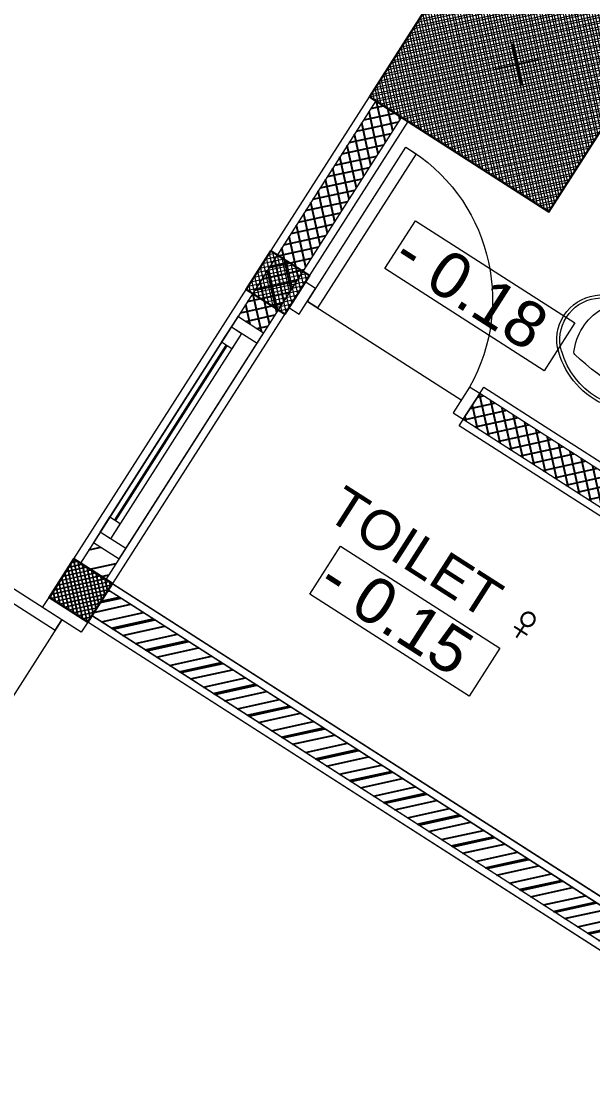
# Model space of a CAD drawing. Header units: inches. Extents: x 249 to 1192, y -18 to 440.
# Drawn here: x 938.031 to 939.909, y 99.83 to 103.306 of the extents above; entities that cross this region are included whole.
import ezdxf

# ---------------------------------------------------------------- set-up
doc = ezdxf.new("R2010")
doc.units = ezdxf.units.IN
doc.header["$MEASUREMENT"] = 0
for name, color, linetype, lineweight in [('ARSIR BETON', 8, 'Continuous', 0), ('DIMENSI', 85, 'Continuous', 20), ('DINDING', 6, 'Continuous', 0), ('DINDING2', 137, 'Continuous', 20), ('KACA', 141, 'Continuous', 30), ('KUSEN', 16, 'Continuous', 15), ('LANTAI', 135, 'Continuous', 9), ('SANITAIR', 6, 'Continuous', 9), ('TEXT (KET. RUANG)', 7, 'Continuous', 5)]:
    doc.layers.add(name, color=color, linetype=linetype, lineweight=lineweight)
for name, color, linetype in [('ARSIR DINDING', 64, 'Continuous'), ('KOLOM', 5, 'Continuous'), ('RUMPUT', 86, 'Continuous')]:
    doc.layers.add(name, color=color, linetype=linetype)
doc.styles.get("Standard").update_dxf_attribs({"font": 'arial.ttf'})
doc.dimstyles.new('UK. GDG PERTEMUAN', dxfattribs={"dimtxt": 0.5, "dimasz": 0.5, "dimexe": 0.5, "dimexo": 0.05, "dimgap": 0.1, "dimtad": 2, "dimdec": 0, "dimlfac": 100, "dimzin": 0, "dimdsep": 46, "dimtxsty": 'Standard', "dimblk": 'OBLIQUE', "dimcen": 0.09, "dimclrd": 8, "dimclre": 256, "dimclrt": 256, "dimadec": 0, "dimazin": 0, "dimtfac": 1, "dimtdec": 0, "dimtofl": 0, "dimtmove": 0, "dimatfit": 3, "dimldrblk": 'OBLIQUE', "dimfxl": 0, "dimtolj": 1, "dimtzin": 0, "dimarcsym": 0})
pattern_1 = [(57.36874968947846, (0, 0), (-0.0535506494527033, 0.244197313478704), [0.046875, -0.30667839075]), (12.36874968947846, (0, 0), (-0.05355064946683093, 0.2441973135431277), [0.04687499999999999, -0.203125]), (102.3687496894784, (0, 0), (-0.2441973135431277, -0.05355064946683093), [0.04687499999999999, -0.203125])]

# ---------------------------------------------------------------- blocks, each defined once
blk = doc.blocks.new('_Oblique')
at = {"color": 0, "linetype": 'ByBlock', "lineweight": -2}
blk.add_line((-0.5, -0.5), (0.5, 0.5), dxfattribs=at)
blk = doc.blocks.new('K2')
at = {"layer": 'ARSIR BETON'}
h = blk.add_hatch(dxfattribs=at)
h.set_pattern_fill('ANSI37', color=256, scale=0.1, style=0)
h.set_pattern_definition([(45, (-38.74362574940218, 268.0828744956948), (-0.008838834764831844, 0.008838834764831846), []), (135, (-38.74362574940218, 268.0828744956948), (-0.008838834764831846, -0.008838834764831844), [])])
h.paths.add_polyline_path([(-38.59362574940219, 268.2328744956948), (-38.74362574940218, 268.2328744956948), (-38.74362574940218, 268.0828744956948), (-38.59362574940219, 268.0828744956948)])
at = {"layer": 'KOLOM'}
blk.add_lwpolyline([(-38.74362574940218, 268.0828744956948), (-38.59362574940219, 268.0828744956948), (-38.59362574940219, 268.2328744956948), (-38.74362574940218, 268.2328744956948)], close=True, dxfattribs=at)
blk = doc.blocks.new('K1')
at = {"layer": 'ARSIR BETON'}
h = blk.add_hatch(dxfattribs=at)
h.set_pattern_fill('ANSI37', color=256, scale=0.15, style=0)
h.set_pattern_definition([(45, (258.3748891430789, 277.1207513811261), (-0.01325825214724776, 0.01325825214724777), []), (135, (258.3748891430789, 277.1207513811261), (-0.01325825214724777, -0.01325825214724776), [])])
h.paths.add_polyline_path([(259.1248891430789, 277.170751381126), (259.1248891430789, 277.870751381126), (258.4248891430789, 277.870751381126), (258.4248891430789, 277.170751381126)])
at = {"layer": 'KOLOM'}
blk.add_lwpolyline([(258.4248891430789, 277.170751381126), (259.1248891430789, 277.170751381126), (259.1248891430789, 277.870751381126), (258.4248891430789, 277.870751381126)], close=True, dxfattribs=at)
for points in [[(258.7248891430789, 277.5707513811261), (258.8248891430789, 277.4707513811261)], [(258.7248891430789, 277.4707513811261), (258.8248891430789, 277.5707513811261)]]:
    blk.add_lwpolyline(points, dxfattribs=at)
blk = doc.blocks.new('P1')
for points in [[(-56.663672384632, 234.1861298480323), (-56.663672384632, 234.9861298480323), (-56.623672384632, 234.9861298480323), (-56.623672384632, 234.1861298480323), (-56.663672384632, 234.1861298480323)], [(-55.06367238463201, 234.1861298480323), (-55.06367238463201, 234.9861298480323), (-55.10367238463201, 234.9861298480323), (-55.10367238463201, 234.1861298480323), (-55.06367238463201, 234.1861298480323)], [(-56.663672384632, 234.1861298480323), (-55.863672384632, 234.1861298480323)], [(-55.06367238463201, 234.1861298480323), (-55.863672384632, 234.1861298480323)]]:
    blk.add_lwpolyline(points)
for points in [[(-56.703672384632, 234.1111298480323), (-56.663672384632, 234.1111298480323), (-56.663672384632, 234.2611298480323), (-56.703672384632, 234.2611298480323)], [(-55.02367238463201, 234.1111298480323), (-55.06367238463201, 234.1111298480323), (-55.06367238463201, 234.2611298480323), (-55.02367238463201, 234.2611298480323)]]:
    blk.add_lwpolyline(points, close=True)
for centre, start, end in [((-56.643672384632, 234.2061298480323), 358.5311992856155, 91.468800714386), ((-55.08367238463201, 234.2061298480323), 88.53119928561435, 181.4688007143845)]:
    blk.add_arc(centre, 0.78025636812524, start, end)
blk = doc.blocks.new('0.15')
at = {"layer": 'TEXT (KET. RUANG)', "color": 1}
blk.add_lwpolyline([(650.0418477404883, 116.6726651827023), (651.2843124543541, 116.6726651827023), (651.2843124543541, 116.2996151231644), (650.0418477404883, 116.2996151231644)], close=True, dxfattribs=at)
at = {"layer": 'TEXT (KET. RUANG)'}
blk.add_text('- 0.15', height=0.3014990433612379, dxfattribs=at).set_placement((650.0536531441111, 116.3429775169608))
blk = doc.blocks.new('- 0.18')
at = {"layer": 'TEXT (KET. RUANG)', "color": 1}
blk.add_lwpolyline([(651.6445099532813, 117.5771316789191), (652.2657423102141, 117.5771316789191), (652.2657423102141, 117.3906066491502), (651.6445099532813, 117.3906066491502)], close=True, dxfattribs=at)
at = {"layer": 'TEXT (KET. RUANG)'}
blk.add_text('- 0.18', height=0.1507495216806189, dxfattribs=at).set_placement((651.6504126550926, 117.4122878460483))
blk = doc.blocks.new('K15')
at = {"layer": 'ARSIR BETON'}
h = blk.add_hatch(dxfattribs=at)
h.set_pattern_fill('ANSI37', color=256, scale=0.1, angle=179.9999724896534, style=0)
h.set_pattern_definition([(224.9999724896533, (665.1914691677501, 113.3464416458989), (0.008838830520898542, -0.008838839008763111), []), (314.9999724896534, (665.1914691677501, 113.3464416458989), (0.008838839008763111, 0.008838830520898542), [])])
h.paths.add_polyline_path([(665.3164691677503, 113.4963508750254), (665.2664691677502, 113.4963508750255), (665.2664691677502, 113.3464416458989), (665.3164691677503, 113.3464416458989)])
h.paths.add_polyline_path([(665.2664691677502, 113.4963508750255), (665.2164691677501, 113.4963508750255), (665.2164691677501, 113.3464416458989), (665.2664691677502, 113.3464416458989)])
h.paths.add_polyline_path([(665.2164691677501, 113.4964416458989), (665.1914691677501, 113.4964416458989), (665.1914691677501, 113.3464416458989), (665.2164691677501, 113.3464416458989)])
h.paths.add_polyline_path([(665.3414691677501, 113.4964416458989), (665.31646916775, 113.4964416458989), (665.31646916775, 113.4963508750254), (665.31646916775, 113.3464416458989), (665.3414691677501, 113.3464416458989)])
at = {"layer": 'KOLOM'}
blk.add_lwpolyline([(665.1914691677501, 113.3464416458989), (665.3414691677501, 113.3464416458989), (665.3414691677501, 113.4964416458989), (665.1914691677501, 113.4964416458989)], close=True, dxfattribs=at)
blk = doc.blocks.new('p toilet')
at = {"layer": 'KUSEN'}
for points in [[(611.2182166729801, 191.392159187194), (611.2182166729801, 191.992159187194), (611.1782166729802, 191.992159187194), (611.1782166729802, 191.392159187194)], [(610.6182166729802, 191.3421591871939), (610.5782166729803, 191.3421591871939), (610.5782166729803, 191.4421591871941), (610.6182166729802, 191.4421591871941)], [(611.2582166729801, 191.3421591871939), (611.2182166729801, 191.3421591871939), (611.2182166729801, 191.4421591871941), (611.2582166729801, 191.4421591871941)]]:
    blk.add_lwpolyline(points, close=True, dxfattribs=at)
blk.add_lwpolyline([(611.2182166729801, 191.392159187194), (610.6182166729802, 191.392159187194)], dxfattribs=at)
blk.add_arc((611.1982166729802, 191.4117046417394), 0.5807990008074185, 88.02661130776657, 176.9942828482264, dxfattribs=at)
blk = doc.blocks.new('BV1')
at = {"layer": 'KACA'}
blk.add_lwpolyline([(663.9864691677502, 113.1112242984351), (663.9864691677502, 112.4312242984351)], dxfattribs=at)
at = {"layer": 'KUSEN'}
for points in [[(663.9664691677502, 113.1712242984351), (664.0664691677503, 113.1712242984351), (664.0664691677503, 113.2112242984351), (663.9664691677502, 113.2112242984351)], [(663.9664691677502, 112.3312242984351), (664.0664691677503, 112.3312242984351), (664.0664691677503, 113.2112242984351), (663.9664691677502, 113.2112242984351)], [(663.9664691677502, 112.3312242984351), (664.0664691677503, 112.3312242984351), (664.0664691677503, 112.3712242984351), (663.9664691677502, 112.3712242984351)]]:
    blk.add_lwpolyline(points, close=True, dxfattribs=at)
for points in [[(663.9664691677502, 112.3712242984351), (663.9664691677502, 113.1712242984351), (664.0064691677502, 113.1712242984351), (664.0064691677502, 112.3712242984351), (663.9664691677502, 112.3712242984351)], [(663.9664691677502, 113.1112242984351), (663.9664691677502, 113.1712242984351), (664.0064691677502, 113.1712242984351), (664.0064691677502, 113.1112242984351), (663.9664691677502, 113.1112242984351)], [(663.9664691677502, 112.3712242984351), (663.9664691677502, 112.4312242984351), (664.0064691677502, 112.4312242984351), (664.0064691677502, 112.3712242984351), (663.9664691677502, 112.3712242984351)]]:
    blk.add_lwpolyline(points, dxfattribs=at)
blk = doc.blocks.new('KLO TOTO C438 ATAS')
for p, q in [((373.8521546289195, 174.6224287110317), (373.8521546289195, 108.7080904620222)), ((375.8521546289195, 167.700600807474), (375.8521546289195, 142.700600807474)), ((377.3521546289195, 169.200600807474), (392.6426137266889, 169.2006008074739)), ((396.6142805515896, 156.3778214158168), (418.2001894889002, 160.0143762791891)), ((406.8588714865363, 153.7689243698419), (406.8588714865363, 154.8969620938489)), ((401.3057025022483, 150.31206594725), (401.3057025022483, 148.59222063413)), ((404.9771583792402, 150.61863373925), (401.6122702942483, 150.61863373925)), ((404.9771583792402, 151.9723383990155), (404.9771583792402, 142.700600807474)), ((404.9771583792402, 148.28565284213), (401.6122702942483, 148.28565284213)), ((375.8521546289195, 117.7006008074739), (375.8521546289195, 142.700600807474)), ((404.9771583792402, 133.4288632159324), (404.9771583792402, 142.700600807474)), ((401.3057025022483, 135.089135667698), (401.3057025022483, 136.808980980818)), ((404.9771583792402, 137.115548772818), (401.6122702942483, 137.115548772818)), ((404.9771583792402, 134.782567875698), (401.6122702942483, 134.7825678756979)), ((396.6142793700801, 129.0233628659835), (418.2182922032816, 125.3835310548571)), ((406.8588714865363, 131.632277245106), (406.8588714865363, 130.5042395210991)), ((396.3727636695479, 125.8436641965619), (397.3977390506795, 125.8436641965619)), ((397.7043068426794, 123.380698555634), (397.7043068426795, 125.537096404562)), ((396.1219389950612, 123.0741307636339), (397.3977390506795, 123.0741307636339)), ((396.8483695674155, 123.074130763634), (396.8483695674155, 119.60317022261)), ((395.7188244019363, 119.29660243061), (396.5418017754155, 119.29660243061)), ((377.3521546289195, 116.2006008074739), (392.6426137266889, 116.200600807474))]:
    blk.add_line(p, q)
for centre in [(410.0521546289195, 150.700600807474), (410.0521546289195, 134.700600807474)]:
    blk.add_circle(centre, 0.55)
for centre, radius, start, end in [((377.3521546289195, 167.700600807474), 1.5, 90, 180), ((392.6426137266889, 166.1506008074739), 3.05, 6.733413885746294, 90), ((191.3682413014955, 142.38728852405), 205.7223168216, 0.08729999999998823, 6.733413885746092), ((423.0250052123453, 133.5524614316001), 26.8981743649314, 100.3332615222914, 126.6133899884539), ((423.0250052123453, 133.5524614316001), 26.8981743649314, 48.65161486691368, 100.3332615223145), ((423.0503257887012, 133.6158456563747), 25.8528569115138, 48.60093958351036, 134.0644382761231), ((417.333876802397, 46.03342620004823), 107.150918485842, 79.97911044104583, 100.8031261086895), ((407.1654392785363, 154.8969620938489), 0.306567792, 126.6133899884539, 180), ((431.6491694188243, 142.8771838556659), 13.2230659452192, 359.2876890321328, 49.9181965434028), ((431.6491694188243, 142.8771838556659), 14.2040828796192, 359.2876890321328, 49.9181965434028), ((399.5360076410199, 142.700600807474), 8.88385301210042, 104.9108354412916, 180), ((401.6122702942483, 150.31206594725), 0.306567792, 90, 180), ((405.2837261712402, 151.9723383990155), 0.306567792, 134.0644382761195, 180), ((435.7484253602126, 150.5766147214438), 1, 25.79835877013112, 76.67438715559531), ((419.4549169834281, 142.700600807474), 19.09723764549139, 359.9999999999998, 25.79835877024763), ((401.6122702942483, 148.59222063413), 0.306567792, 179.9999999999994, 270), ((399.5360076410199, 142.700600807474), 8.88385301210042, 180, 255.0891645587084), ((191.3682413014955, 143.013913090898), 205.7223168216, 353.2665861142539, 359.9127), ((419.4549169834281, 142.7006008074739), 19.09723764549139, 334.2016412297589, 2.035554996136651e-13), ((431.6491694188243, 142.524017759282), 13.2230659452192, 310.0818034565972, 0.7123109678672515), ((431.6491694188243, 142.524017759282), 14.2040828796192, 310.0818034565972, 0.7123109678672515), ((401.6122702942483, 136.808980980818), 0.306567792, 90, 180.0000000000004), ((417.3380717627472, 239.9822948719636), 107.7553903471279, 259.2559277601076, 279.9618356901573), ((401.6122702942483, 135.089135667698), 0.306567792, 180, 270), ((405.2837261712402, 133.4288632159324), 0.306567792, 180, 225.9355617238805), ((423.0503257887012, 151.7853559585732), 25.8528569115138, 225.9355617238768, 311.3990604164896), ((435.7484253602126, 134.8245868935041), 1, 283.3256128444047, 334.2016412298755), ((407.1654392785363, 130.5042395210991), 0.306567792, 180, 233.3866100115461), ((423.0250052123453, 151.8487401833478), 26.8981743649314, 233.3866100115461, 259.7059323357248), ((423.0250052123453, 151.8487401833478), 26.8981743649314, 259.7059323357049, 311.3483851330864), ((397.3977390506795, 125.537096404562), 0.306567792, 0, 90), ((397.3977390506795, 123.380698555634), 0.306567792, 270, 0), ((392.6426137266889, 119.250600807474), 3.05, 270, 353.2665861142543), ((396.5418017754155, 119.60317022261), 0.306567792, 270, 0), ((377.3521546289195, 117.7006008074739), 1.5, 180, 270)]:
    blk.add_arc(centre, radius, start, end)
blk = doc.blocks.new('TOILET LANTAI 1')
at = {"layer": 'ARSIR DINDING'}
h = blk.add_hatch(dxfattribs=at)
h.set_pattern_fill('ANSI37', color=256, scale=0.25, style=0)
h.set_pattern_definition([(45, (566.9534183894331, 249.6281032193579), (-0.02209708691207961, 0.02209708691207961), []), (135, (566.9534183894331, 249.6281032193579), (-0.02209708691207961, -0.02209708691207961), [])])
h.paths.add_polyline_path([(664.0664691677501, 110.3714416458989), (663.96646916775, 110.3714416458989), (663.96646916775, 109.5314416458989), (664.0664691677501, 109.5314416458989)])
h.paths.add_polyline_path([(665.5864691437426, 109.7464413938222), (664.77146916775, 109.7464413938222), (664.77146916775, 109.6464413938221), (665.5864691917574, 109.6464413938221)])
h.paths.add_polyline_path([(665.7114691677501, 110.9214415378661), (665.61146916775, 110.9214415378661), (665.61146916775, 109.7714414658442), (665.7114691677501, 109.7714414658442)])
h.paths.add_polyline_path([(666.2064690837243, 109.7464414658442), (665.736469275783, 109.7464414658442), (665.736469275783, 109.6464419171816), (666.2064691797532, 109.6464419171816)])
h.paths.add_polyline_path([(667.0114691677502, 110.9214415378661), (666.91146916775, 110.9214415378661), (666.91146916775, 109.7714414778479), (667.0114691677502, 109.7714415258625)])
h.paths.add_polyline_path([(666.8864692277685, 111.0464416458989), (665.7364692277685, 111.0464416458989), (665.7364691797538, 110.9464416458989), (666.8864691797539, 110.9464416458989)])
h.paths.add_polyline_path([(665.5864692277685, 111.0464416458989), (664.64146916775, 111.0464416458989), (664.64146916775, 110.9464416458989), (665.5864691797539, 110.9464416458989)])
h.paths.add_polyline_path([(667.4664692277701, 111.0464416458989), (667.0364692277685, 111.0464416458989), (667.0364691797539, 110.9464416458989), (667.4664691797554, 110.9464416458989)])
h.paths.add_polyline_path([(667.5914691677502, 112.2714416458989), (667.4914691677501, 112.2714416458989), (667.4914691677501, 111.0714417059173), (667.5914691677502, 111.0714416579027)])
h.paths.add_polyline_path([(668.2164691077319, 111.0464416458989), (667.61646922777, 111.0464416458989), (667.6164691797554, 110.9464416458989), (668.2164691077319, 110.9464416458989)])
h.paths.add_polyline_path([(668.3414691677502, 110.9214416458989), (668.2414691677501, 110.9214416458989), (668.2414691677501, 109.7714416338953), (668.3414691677502, 109.7714415858807)])
h.paths.add_polyline_path([(668.3414691677502, 109.6214415858807), (668.2414691677501, 109.6214416338953), (668.2414691677501, 109.4516355110106), (668.3414691677502, 109.4516355110106)])
h.paths.add_polyline_path([(664.0664691677501, 112.0464416458989), (663.9664691677502, 112.0464416458989), (663.9664691677502, 111.9989416458989), (664.0664691677501, 111.9989416458989)])
h.paths.add_polyline_path([(664.0664691677501, 111.1189416458989), (663.9664691677502, 111.1189416458989), (663.9664691677502, 111.0714416458989), (664.0664691677501, 111.0714416458989)])
h.paths.add_polyline_path([(664.0664691677503, 112.3312242984351), (663.9664691677501, 112.3312242984351), (663.9664691677501, 112.1964417059171), (664.0664691677503, 112.1964416579026)])
h.paths.add_polyline_path([(665.1914691677501, 112.1714416458989), (664.0914691677502, 112.1714416458989), (664.0914691677502, 112.0714416458989), (665.1914691677501, 112.0714416458989)])
h.paths.add_polyline_path([(665.3164691677503, 112.6664416458991), (665.2164691677508, 112.6664416458991), (665.2164691677508, 112.1964416458989), (665.3164691677503, 112.1964416458989)])
h.paths.add_polyline_path([(665.1914691677501, 113.4714416458989), (664.0914691677502, 113.4714416458989), (664.0914691677502, 113.3714416458989), (665.1914691677501, 113.3714416458989)])
h.paths.add_polyline_path([(664.0664691677501, 113.3464416458989), (663.9664691677502, 113.3464416458989), (663.9664691677502, 113.2112242984351), (664.0664691677501, 113.2112242984351)])
h.paths.add_polyline_path([(664.0664691677501, 113.6312242984351), (663.9664691677502, 113.6312242984351), (663.9664691677502, 113.4964417179208), (664.0664691677501, 113.4964417179208)])
h.paths.add_polyline_path([(664.0664691677501, 114.6464416458989), (663.9664691677502, 114.6464416458989), (663.9664691677502, 114.5112242984351), (664.0664691677501, 114.5112242984351)])
h.paths.add_polyline_path([(665.1914691677501, 114.7714416458989), (664.0914691677502, 114.7714416458989), (664.0914691677502, 114.6714416458989), (665.1914691677501, 114.6714416458989)])
h.paths.add_polyline_path([(665.3164691677503, 114.6464416458989), (665.2164691677507, 114.6464416458989), (665.2164691677507, 114.1764416458988), (665.3164691677503, 114.1764416458988)])
h = blk.add_hatch(dxfattribs=at)
h.set_pattern_fill('ANSI32', color=256, scale=0.25, style=0)
h.set_pattern_definition([(45, (664.0914691677501, 108.4464416458989), (-0.06629126073623882, 0.06629126073623884), []), (45, (664.1356633415002, 108.4464416458989), (-0.06629126073623882, 0.06629126073623884), [])])
h.paths.add_polyline_path([(668.3414690957283, 111.5914416098883), (668.2414690957281, 111.5914416098883), (668.2414691677501, 111.0714417059173), (668.3414691677502, 111.0714416579027)])
h.paths.add_polyline_path([(668.2164690957267, 112.3964417179239), (667.6164692277686, 112.3964417179239), (667.616469179754, 112.2964417179239), (668.2164690957267, 112.2964417179239)])
h.paths.add_polyline_path([(668.3414691677502, 114.6464416458989), (668.2414691677501, 114.6464416458989), (668.2414691677501, 113.3016354389887), (668.3414691677502, 113.3016354389887)])
h.paths.add_polyline_path([(668.246454843435, 114.2525332047344), (668.2464588211606, 114.2126507758194), (668.2422835420164, 114.2126503593927), (668.2422795642904, 114.2525327883059)], flags=16)
h.paths.add_polyline_path([(668.2464795140445, 114.0051748143242), (668.246483491771, 113.9652923854092), (668.2423082126259, 113.9652919689834), (668.2423042349001, 114.0051743978975)], flags=16)
h.paths.add_polyline_path([(668.2164691677501, 114.7714416458989), (665.3414691677502, 114.7714416458989), (665.3414691677502, 114.6714416458989), (668.2164691677501, 114.6714416458989)])
h.paths.add_polyline_path([(668.2164691677501, 108.5464416458989), (664.0914691677501, 108.5464416458989), (664.0914691677501, 108.4464416458989), (668.2164691677501, 108.4464416458989)])
h = blk.add_hatch(dxfattribs=at)
h.set_pattern_fill('ANSI32', color=256, scale=0.25, style=0)
h.set_pattern_definition([(45, (663.96646916775, 108.5714416458989), (-0.06629126073623882, 0.06629126073623884), []), (45, (664.0106633415, 108.5714416458989), (-0.06629126073623882, 0.06629126073623884), [])])
h.paths.add_polyline_path([(664.0664691677501, 108.6514416458989), (663.96646916775, 108.6514416458989), (663.96646916775, 108.5714416458989), (664.0664691677501, 108.5714416458989)])
at = {"layer": 'DINDING'}
for points in [[(663.94146916775, 110.3714416458989), (664.0914691677501, 110.3714416458989), (664.0914691677501, 108.5714416458989), (663.94146916775, 108.5714416458989)], [(664.77146916775, 109.7714413938222), (665.58646916775, 109.7714414658442), (665.586469203761, 109.6214413794177), (664.77146916775, 109.6214413938221)], [(664.0914691677501, 108.5714416458989), (668.2164691677501, 108.5714416458989), (668.2164691677501, 108.4214416458989), (664.0914691677501, 108.4214416458989)]]:
    blk.add_lwpolyline(points, close=True, dxfattribs=at)
at = {"layer": 'DINDING2'}
for points in [[(663.96646916775, 108.5714416458989), (664.0664691677501, 108.5714416458989), (664.0664691677501, 110.3714416458989), (663.96646916775, 110.3714416458989)], [(664.77146916775, 109.6464413938221), (665.5864691917574, 109.6464413938221), (665.5864691437426, 109.7464413938222), (664.77146916775, 109.7464413938222)]]:
    blk.add_lwpolyline(points, close=True, dxfattribs=at)
at = {"layer": 'LANTAI'}
blk.add_lwpolyline([(664.0914691677501, 108.5464416458989), (668.2164691677501, 108.5464416458989), (668.2164691677501, 108.4464416458989), (664.0914691677501, 108.4464416458989)], close=True, dxfattribs=at)
at = {"xscale": -1}
blk.add_blockref('p toilet', (1275.34968584073, -81.69571779337184), dxfattribs=at)
at = {"xscale": -1, "rotation": 180.0000275103467}
blk.add_blockref('K2', (702.684966162183, 377.854334420066), dxfattribs=at)
at = {"layer": 'DINDING2'}
for name, p in [('- 0.18', (12.64338725867913, -7.466800590090315)), ('BV1', (0, -3.679782652536218)), ('K15', (-1.25, -4.924999999999997))]:
    blk.add_blockref(name, p, dxfattribs=at)
at = {"layer": 'DINDING2', "xscale": 0.5, "yscale": 0.5, "zscale": 0.5}
blk.add_blockref('0.15', (339.6352956703524, 50.74228323958356), dxfattribs=at)
at = {"layer": 'KOLOM'}
blk.add_blockref('K1', (405.516580024671, -166.7993097352271), dxfattribs=at)
at = {"layer": 'SANITAIR', "xscale": -0.01, "yscale": 0.01, "zscale": 0.01}
blk.add_blockref('KLO TOTO C438 ATAS', (669.3249907221665, 108.6843605612239), dxfattribs=at)
at = {"layer": 'TEXT (KET. RUANG)'}
blk.add_text('TOILET ♀  ', height=0.1283902106846684, dxfattribs=at).set_placement((664.5593953594391, 109.1295419075584))
blk = doc.blocks.new('LT1')
at = {"layer": 'ARSIR DINDING'}
h = blk.add_hatch(dxfattribs=at)
h.set_pattern_fill('ANSI32', color=256, scale=0.25, style=0)
h.set_pattern_definition([(45, (686.7581043515398, 119.1317219410106), (-0.06629126073623882, 0.06629126073623884), []), (45, (686.8022985252899, 119.1317219410106), (-0.06629126073623882, 0.06629126073623884), [])])
h.paths.add_polyline_path([(691.0333180638975, 127.9817219410106), (686.9081043515397, 127.9817219410105), (686.9081043515399, 127.8817219410108), (691.0333226347693, 127.8817219410107)])
at = {"layer": 'DINDING'}
blk.add_lwpolyline([(691.033317465403, 127.8567219410107), (686.90810435154, 127.8567219410108), (686.9081043515398, 128.0067219410106), (691.0333169212973, 128.0067219410106)], dxfattribs=at)
at = {"layer": 'DINDING2'}
blk.add_lwpolyline([(691.033317465403, 127.8817219410107), (686.9081201381344, 127.8817219410108), (686.9081043515398, 127.9817219410105), (691.0333169212973, 127.9817219410106)], dxfattribs=at)
at = {"xscale": -1, "rotation": 180}
blk.add_blockref('K2', (725.5017458875367, 396.0895928920031), dxfattribs=at)
at = {"layer": 'DIMENSI', "rotation": 0.01671694411465765}
blk.add_blockref('TOILET LANTAI 1', (22.84884283238841, 19.24158738473108), dxfattribs=at)
at = {"layer": 'KOLOM'}
blk.add_blockref('K1', (428.3331919653104, -147.3638074571375), dxfattribs=at)
at = {"layer": 'KUSEN', "xscale": -1, "rotation": 90.00000000000007}
blk.add_blockref('P1', (921.0192499829857, 71.15304277707), dxfattribs=at)
blk = doc.blocks.new('TAPAK')
at = {"layer": 'DIMENSI'}
blk.add_aligned_dim(p1=(173.954127525262, 249.1971732825821), p2=(185.5825499774351, 262.9761678494496), distance=0.7245303485307069, text='18.03', dimstyle='UK. GDG PERTEMUAN', override={"dimtxt": 1.25, "dimasz": 1, "dimexe": 1}, dxfattribs=at).render()

msp = doc.modelspace()

# ---------------------------------------------------------------- hatches: boundary and pattern name
at = {"layer": 'RUMPUT'}
h = msp.add_hatch(dxfattribs=at)
h.set_pattern_fill('GRASS', color=256, scale=0.25, angle=-32.63125031052153, style=0)
h.set_pattern_definition(pattern_1)
edge = h.paths.add_edge_path(flags=17)
edge.add_line((928.2641801358429, 87.77966679945874), (928.2102571162511, 87.69545095796715))
edge.add_line((928.2102571162511, 87.69545095796715), (927.4523145428277, 88.18075813429114))
edge.add_line((927.4523145428277, 88.18075813429114), (927.9376217191518, 88.93870070771442))
edge.add_line((927.9376217191518, 88.93870070771442), (944.9810419464964, 115.3713075449288))
edge.add_line((944.9810419464964, 115.3713075449288), (944.6881731201454, 115.5588301200329))
edge.add_line((944.6881731201454, 115.5588301200329), (940.4070226355534, 108.5805976980109))
edge.add_line((940.4070226355534, 108.5805976980109), (924.7936289507031, 90.12836316794235))
edge.add_line((924.7936289507031, 90.12836316794235), (906.9246372932737, 96.97757937312682))
edge.add_line((906.9246372932737, 96.97757937312682), (902.6198956972332, 99.28170147302345))
edge.add_line((902.6198956972332, 99.28170147302345), (887.5537847216924, 69.67303889785137))
edge.add_line((887.5537847216924, 69.67303889785137), (887.5839640358097, 69.65371522052908))
edge.add_line((887.5839640358097, 69.65371522052908), (891.466421446403, 75.71725580791895))
edge.add_line((891.466421446403, 75.71725580791895), (893.1507382762345, 74.6387954160869))
edge.add_line((893.1507382762345, 74.6387954160869), (895.8468892558133, 78.84958749066337))
edge.add_line((895.8468892558133, 78.84958749066337), (898.4575803420505, 77.17797388332485))
edge.add_line((898.4575803420505, 77.17797388332485), (900.9840555867966, 75.56028329557753))
edge.add_line((900.9840555867966, 75.56028329557753), (903.1766002224103, 74.15640695535856))
edge.add_line((903.1766002224103, 74.15640695535856), (906.0370060762891, 72.32490212008338))
edge.add_line((906.0370060762891, 72.32490212008338), (908.5634813210349, 70.70721153233623))
edge.add_line((908.5634813210349, 70.70721153233623), (911.0899565657808, 69.08952094458907))
edge.add_arc((911.5752637421049, 69.84746351801277), 0.8999999999999068, 237.3687496894809, 417.3687496894814)
edge.add_line((912.060570918429, 70.60540609143649), (909.5340956736832, 72.22309667918358))
edge.add_line((909.5340956736832, 72.22309667918358), (907.0076204289373, 73.84078726693082))
edge.add_line((907.0076204289373, 73.84078726693082), (905.4287087104201, 74.85175724624926))
edge.add_line((905.4287087104201, 74.85175724624926), (904.4811451841913, 75.45847785467842))
edge.add_line((904.4811451841913, 75.45847785467842), (901.9546699394457, 77.07616844242597))
edge.add_line((901.9546699394457, 77.07616844242597), (899.4281946946996, 78.69385903017334))
edge.add_line((899.4281946946996, 78.69385903017334), (896.8175036084624, 80.36547263751206))
edge.add_line((896.8175036084624, 80.36547263751206), (899.5136545880416, 84.57626471208866))
edge.add_line((899.5136545880416, 84.57626471208866), (897.8293377582106, 85.65472510392057))
edge.add_line((897.8293377582106, 85.65472510392057), (901.711795168804, 91.71826569131034))
edge.add_line((901.711795168804, 91.71826569131034), (903.396111998635, 90.63980529947843))
edge.add_line((903.396111998635, 90.63980529947843), (906.0922629782137, 94.85059737405518))
edge.add_line((906.0922629782137, 94.85059737405518), (921.3353302881803, 85.09053082797953))
edge.add_line((921.3353302881803, 85.09053082797953), (926.4724966191636, 81.8012266328933))
edge.add_line((926.4724966191636, 81.8012266328933), (923.7225291895686, 77.50638515495434))
edge.add_line((923.7225291895686, 77.50638515495434), (919.4630514694381, 70.79575980628869))
edge.add_line((919.4630514694381, 70.79575980628869), (919.6768221338964, 70.6588834238465))
edge.add_line((919.6768221338964, 70.6588834238465), (925.0547665600768, 78.97698642392996))
edge.add_arc((932.3615963517668, 73.22370576023272), 9.300000000000063, 66.3350080141156, 141.7836714338509, ccw=False)
edge.add_line((936.0945068641443, 81.74165029554075), (936.5596564253326, 82.46811112825382))
edge.add_line((936.5596564253326, 82.46811112825382), (928.2641801358429, 87.77966679945874))
edge = h.paths.add_edge_path()
edge.add_arc((902.0036540352788, 51.04019550044824), 2.899999999999944, 21.48045213667681, 57.36874968948014)
edge.add_line((903.5674216034345, 53.48245490370259), (886.5721298860624, 64.36446275412109))
edge.add_line((886.5721298860624, 64.36446275412109), (889.2682808656411, 68.575254828697))
edge.add_line((889.2682808656411, 68.575254828697), (887.5537847216924, 69.67303889785137))
edge.add_line((887.5537847216924, 69.67303889785137), (884.8649772892379, 64.38886223630908))
edge.add_line((884.8649772892379, 64.38886223630908), (899.8177184374615, 52.38925393144922))
edge.add_line((899.8177184374615, 52.38925393144922), (892.7388052037916, 34.03850843705635))
edge.add_line((892.7388052037916, 34.03850843705635), (893.045840120689, 33.8974270920169))
edge.add_line((893.045840120689, 33.8974270920169), (904.7022274439962, 52.10212843513062))
edge = h.paths.add_edge_path()
edge.add_arc((936.7399936000423, 45.06376926786742), 1.89999999999996, 57.36874968947894, 147.3687496894797)
edge.add_line((935.1398926117033, 46.08830664010732), (918.367172414215, 19.89302387901222))
edge.add_line((918.367172414215, 19.89302387901222), (918.7450692695429, 19.62800377191144))
edge.add_line((918.7450692695429, 19.62800377191144), (936.7549778665605, 42.71331442345686))
edge.add_line((936.7549778665605, 42.71331442345686), (952.0053637954163, 30.06494154661328))
edge.add_line((952.0053637954163, 30.06494154661328), (952.4805707531593, 32.5023109921315))
edge.add_line((952.4805707531593, 32.5023109921315), (994.0278929164667, 85.51311961030572))
edge.add_line((994.0278929164667, 85.51311961030572), (953.000433015902, 112.1961135678978))
edge.add_line((953.000433015902, 112.1961135678978), (949.1372720901161, 114.3550084164287))
edge.add_line((949.1372720901161, 114.3550084164287), (945.2741111643297, 116.5139032649596))
edge.add_line((945.2741111643297, 116.5139032649596), (940.4070226355534, 108.5805976980109))
edge.add_line((940.4070226355534, 108.5805976980109), (924.7936289507031, 90.12836316794235))
edge.add_line((924.7936289507031, 90.12836316794235), (906.9246372932737, 96.97757937312682))
edge.add_line((906.9246372932737, 96.97757937312682), (902.6198956972332, 99.28170147302345))
edge.add_line((902.6198956972332, 99.28170147302345), (887.5537847216924, 69.67303889785137))
edge.add_line((887.5537847216924, 69.67303889785137), (887.5839640358097, 69.65371522052908))
edge.add_line((887.5839640358097, 69.65371522052908), (891.466421446403, 75.71725580791895))
edge.add_line((891.466421446403, 75.71725580791895), (893.1507382762345, 74.6387954160869))
edge.add_line((893.1507382762345, 74.6387954160869), (895.8468892558133, 78.84958749066337))
edge.add_line((895.8468892558133, 78.84958749066337), (898.4575803420505, 77.17797388332485))
edge.add_line((898.4575803420505, 77.17797388332485), (900.9840555867966, 75.56028329557753))
edge.add_line((900.9840555867966, 75.56028329557753), (903.1766002224103, 74.15640695535856))
edge.add_line((903.1766002224103, 74.15640695535856), (906.0370060762891, 72.32490212008338))
edge.add_line((906.0370060762891, 72.32490212008338), (908.5634813210349, 70.70721153233623))
edge.add_line((908.5634813210349, 70.70721153233623), (911.0899565657808, 69.08952094458907))
edge.add_arc((911.5752637421049, 69.84746351801277), 0.8999999999999068, 237.3687496894809, 417.3687496894814)
edge.add_line((912.060570918429, 70.60540609143649), (909.5340956736832, 72.22309667918358))
edge.add_line((909.5340956736832, 72.22309667918358), (907.0076204289373, 73.84078726693082))
edge.add_line((907.0076204289373, 73.84078726693082), (905.4287087104201, 74.85175724624926))
edge.add_line((905.4287087104201, 74.85175724624926), (904.4811451841913, 75.45847785467842))
edge.add_line((904.4811451841913, 75.45847785467842), (901.9546699394457, 77.07616844242597))
edge.add_line((901.9546699394457, 77.07616844242597), (899.4281946946996, 78.69385903017334))
edge.add_line((899.4281946946996, 78.69385903017334), (896.8175036084624, 80.36547263751206))
edge.add_line((896.8175036084624, 80.36547263751206), (899.5136545880416, 84.57626471208866))
edge.add_line((899.5136545880416, 84.57626471208866), (897.8293377582106, 85.65472510392057))
edge.add_line((897.8293377582106, 85.65472510392057), (901.711795168804, 91.71826569131034))
edge.add_line((901.711795168804, 91.71826569131034), (903.396111998635, 90.63980529947843))
edge.add_line((903.396111998635, 90.63980529947843), (906.0922629782137, 94.85059737405518))
edge.add_line((906.0922629782137, 94.85059737405518), (921.3353302881803, 85.09053082797953))
edge.add_line((921.3353302881803, 85.09053082797953), (926.4724966191636, 81.8012266328933))
edge.add_line((926.4724966191636, 81.8012266328933), (923.7225291895686, 77.50638515495434))
edge.add_line((923.7225291895686, 77.50638515495434), (919.4630514694381, 70.79575980628869))
edge.add_line((919.4630514694381, 70.79575980628869), (919.6768221338964, 70.6588834238465))
edge.add_line((919.6768221338964, 70.6588834238465), (925.0547665600768, 78.97698642392996))
edge.add_arc((932.3615963517668, 73.22370576023272), 9.300000000000063, 66.3350080141156, 141.7836714338509, ccw=False)
edge.add_line((936.0945068641443, 81.74165029554075), (936.5596564253326, 82.46811112825382))
edge.add_line((936.5596564253326, 82.46811112825382), (928.2641801358429, 87.77966679945874))
edge.add_line((928.2641801358429, 87.77966679945874), (928.2102571162511, 87.69545095796715))
edge.add_line((928.2102571162511, 87.69545095796715), (927.4523145428277, 88.18075813429114))
edge.add_line((927.4523145428277, 88.18075813429114), (927.9376217191518, 88.93870070771442))
edge.add_line((927.9376217191518, 88.93870070771442), (944.9810419464964, 115.3713075449288))
edge.add_line((944.9810419464964, 115.3713075449288), (944.8968261050047, 115.4252305645203))
edge.add_line((944.8968261050047, 115.4252305645203), (945.3821332813288, 116.1831731379438))
edge.add_line((945.3821332813288, 116.1831731379438), (945.0378815538876, 115.2746288968673))
edge.add_line((945.0378815538876, 115.2746288968673), (966.3961127163827, 101.4809171293647))
edge.add_line((966.3961127163827, 101.4809171293647), (987.2184795251612, 88.14845053534901))
edge.add_line((987.2184795251612, 88.14845053534901), (987.7848094723097, 89.0329327735874))
edge.add_line((987.7848094723097, 89.0329327735874), (987.302433925307, 88.09412145713429))
edge.add_line((987.302433925307, 88.09412145713429), (987.9761557069371, 87.66273134038346))
edge.add_line((987.9761557069371, 87.66273134038346), (989.8828169332337, 86.56062110194841))
edge.add_line((989.8828169332337, 86.56062110194841), (990.4566952614961, 86.19316942314298))
edge.add_line((990.4566952614961, 86.19316942314298), (978.5775728439762, 67.60634550868166))
edge.add_line((978.5775728439762, 67.60634550868166), (977.5716846833689, 68.26077967617172))
edge.add_line((977.5716846833689, 68.26077967617172), (973.9826760007685, 62.8408073817882))
edge.add_arc((963.9830200851626, 69.08097359424411), 11.78697555735094, 271.6088435800943, 328.0342658814109, ccw=False)
edge.add_line((964.3139503599157, 57.29864453998494), (963.9111392153795, 57.18526117887534))
edge.add_line((963.9111392153795, 57.18526117887534), (963.6031439829555, 56.90197414856324))
edge.add_line((963.6031439829555, 56.90197414856324), (962.2875738019668, 54.94786372696018))
edge.add_line((962.2875738019668, 54.94786372696018), (966.4964052996177, 52.25296809585404))
edge.add_line((966.4964052996177, 52.25296809585404), (961.5354874971927, 44.50511067863346))
edge.add_line((961.5354874971927, 44.50511067863346), (959.0090122524455, 46.12280126638152))
edge.add_line((959.0090122524455, 46.12280126638152), (955.8275540965428, 41.15406661838088))
edge.add_line((955.8275540965428, 41.15406661838088), (953.0774800973729, 36.85905870231281))
edge.add_line((953.0774800973729, 36.85905870231281), (937.7645309722823, 46.66387025620645))
h = msp.add_hatch(dxfattribs=at)
h.set_pattern_fill('GRASS', color=256, scale=0.25, angle=-32.63125031052153, style=0)
h.set_pattern_definition(pattern_1)
edge = h.paths.add_edge_path()
edge.add_line((896.8175036084624, 80.36547263751206), (899.5136545880416, 84.57626471208866))
edge.add_line((899.5136545880416, 84.57626471208866), (897.8293377582106, 85.65472510392057))
edge.add_line((897.8293377582106, 85.65472510392057), (901.711795168804, 91.71826569131034))
edge.add_line((901.711795168804, 91.71826569131034), (903.396111998635, 90.63980529947843))
edge.add_line((903.396111998635, 90.63980529947843), (906.0922629782137, 94.85059737405518))
edge.add_line((906.0922629782137, 94.85059737405518), (921.3353302881803, 85.09053082797953))
edge.add_line((921.3353302881803, 85.09053082797953), (926.4724966191636, 81.8012266328933))
edge.add_line((926.4724966191636, 81.8012266328933), (923.7225291895686, 77.50638515495397))
edge.add_line((923.7225291895686, 77.50638515495397), (919.4630514694381, 70.79575980628869))
edge.add_line((919.4630514694381, 70.79575980628869), (919.6768221338964, 70.6588834238465))
edge.add_line((919.6768221338964, 70.6588834238465), (925.0547665600768, 78.97698642392993))
edge.add_arc((932.3615963517669, 73.22370576023259), 9.300000000000214, 66.33500801411651, 141.7836714338508, ccw=False)
edge.add_line((936.0945068641443, 81.74165029554075), (936.5596564253326, 82.46811112825382))
edge.add_line((936.5596564253326, 82.46811112825382), (928.2641801358429, 87.77966679945874))
edge.add_line((928.2641801358429, 87.77966679945874), (928.2102571162511, 87.69545095796715))
edge.add_line((928.2102571162511, 87.69545095796715), (927.4523145428277, 88.18075813429114))
edge.add_line((927.4523145428277, 88.18075813429114), (927.9376217191518, 88.93870070771442))
edge.add_line((927.9376217191518, 88.93870070771442), (944.9810419464964, 115.3713075449288))
edge.add_line((944.9810419464964, 115.3713075449288), (944.8968261050047, 115.4252305645203))
edge.add_line((944.8968261050047, 115.4252305645203), (945.3821332813288, 116.1831731379438))
edge.add_line((945.3821332813288, 116.1831731379438), (946.1400758547525, 115.6978659616198))
edge.add_line((946.1400758547525, 115.6978659616198), (987.7311629355854, 88.94914873724179))
edge.add_line((987.7311629355854, 88.94914873724179), (987.7848094723097, 89.0329327735874))
edge.add_line((987.7848094723097, 89.0329327735874), (988.5427520457331, 88.54762559726345))
edge.add_line((988.5427520457331, 88.54762559726345), (987.9761557069371, 87.66273134038346))
edge.add_line((987.9761557069371, 87.66273134038346), (989.8828169332337, 86.56062110194841))
edge.add_line((989.8828169332337, 86.56062110194841), (990.4566952614961, 86.19316942314298))
edge.add_line((990.4566952614961, 86.19316942314298), (978.5775728439764, 67.60634550868144))
edge.add_line((978.5775728439764, 67.60634550868144), (977.5716846833689, 68.26077967617147))
edge.add_line((977.5716846833689, 68.26077967617147), (973.9826760007685, 62.84080738178788))
edge.add_arc((963.983020085164, 69.08097359424208), 11.78697555734887, 271.6088435800879, 328.03426588141446, ccw=False)
edge.add_line((964.3139503599157, 57.29864453998494), (963.9111392153795, 57.18526117887534))
edge.add_line((963.9111392153795, 57.18526117887534), (963.6031439829555, 56.90197414856324))
edge.add_line((963.6031439829555, 56.90197414856324), (962.2875738019668, 54.94786372696018))
edge.add_line((962.2875738019668, 54.94786372696018), (966.4964052996177, 52.25296809585404))
edge.add_line((966.4964052996177, 52.25296809585404), (961.5354874971927, 44.50511067863346))
edge.add_line((961.5354874971927, 44.50511067863346), (959.0090122524455, 46.12280126638152))
edge.add_line((959.0090122524455, 46.12280126638152), (955.8275540965428, 41.15406661838088))
edge.add_line((955.8275540965428, 41.15406661838088), (953.0774800973729, 36.85905870231281))
edge.add_line((953.0774800973729, 36.85905870231281), (937.7645309722823, 46.66387025620645))
edge.add_arc((936.7399936000423, 45.06376926786742), 1.89999999999996, 57.36874968947894, 147.3687496894797)
edge.add_line((935.1398926117033, 46.08830664010732), (918.367172414215, 19.89302387901222))
edge.add_line((918.367172414215, 19.89302387901222), (918.7450692695429, 19.62800377191144))
edge.add_line((918.7450692695429, 19.62800377191144), (936.7549778665605, 42.71331442345686))
edge.add_line((936.7549778665605, 42.71331442345686), (952.0053637954163, 30.0649415466133))
edge.add_line((952.0053637954163, 30.0649415466133), (952.4805707531593, 32.50231099213147))
edge.add_line((952.4805707531593, 32.50231099213147), (994.0278929164667, 85.51311961030571))
edge.add_line((994.0278929164667, 85.51311961030571), (953.000433015902, 112.1961135678978))
edge.add_line((953.000433015902, 112.1961135678978), (949.1372720901161, 114.3550084164287))
edge.add_line((949.1372720901161, 114.3550084164287), (945.2741111643297, 116.5139032649596))
edge.add_line((945.2741111643297, 116.5139032649596), (940.4070226355534, 108.5805976980109))
edge.add_line((940.4070226355534, 108.5805976980109), (924.7936289507031, 90.12836316794235))
edge.add_line((924.7936289507031, 90.12836316794235), (906.9246372932737, 96.97757937312682))
edge.add_line((906.9246372932737, 96.97757937312682), (902.6198956972332, 99.28170147302345))
edge.add_line((902.6198956972332, 99.28170147302345), (887.5537847216924, 69.67303889785137))
edge.add_line((887.5537847216924, 69.67303889785137), (887.5839640358097, 69.65371522052908))
edge.add_line((887.5839640358097, 69.65371522052908), (891.466421446403, 75.71725580791895))
edge.add_line((891.466421446403, 75.71725580791895), (893.1507382762345, 74.6387954160869))
edge.add_line((893.1507382762345, 74.6387954160869), (895.8468892558133, 78.84958749066337))
edge.add_line((895.8468892558133, 78.84958749066337), (898.4575803420505, 77.17797388332485))
edge.add_line((898.4575803420505, 77.17797388332485), (900.9840555867966, 75.56028329557753))
edge.add_line((900.9840555867966, 75.56028329557753), (903.1766002224103, 74.15640695535856))
edge.add_line((903.1766002224103, 74.15640695535856), (906.0370060762891, 72.32490212008338))
edge.add_line((906.0370060762891, 72.32490212008338), (908.5634813210349, 70.70721153233623))
edge.add_line((908.5634813210349, 70.70721153233623), (911.0899565657808, 69.08952094458907))
edge.add_arc((911.5752637421049, 69.84746351801277), 0.8999999999999068, 237.3687496894809, 417.3687496894814)
edge.add_line((912.060570918429, 70.60540609143649), (909.5340956736832, 72.22309667918358))
edge.add_line((909.5340956736832, 72.22309667918358), (907.0076204289373, 73.84078726693082))
edge.add_line((907.0076204289373, 73.84078726693082), (905.4287087104201, 74.85175724624926))
edge.add_line((905.4287087104201, 74.85175724624926), (904.4811451841913, 75.45847785467842))
edge.add_line((904.4811451841913, 75.45847785467842), (901.9546699394457, 77.07616844242597))
edge.add_line((901.9546699394457, 77.07616844242597), (899.4281946946996, 78.69385903017334))
edge.add_line((899.4281946946996, 78.69385903017334), (896.8175036084624, 80.36547263751206))

# ---------------------------------------------------------------- block references
at = {"rotation": 327.3687496894794}
msp.add_blockref('LT1', (290.820152466427, 364.0609846809285), dxfattribs=at)
at = {"layer": 'DINDING'}
msp.add_blockref('TAPAK', (754.7025369303853, -154.3074801053276), dxfattribs=at)

doc.saveas('drawing.dxf')
